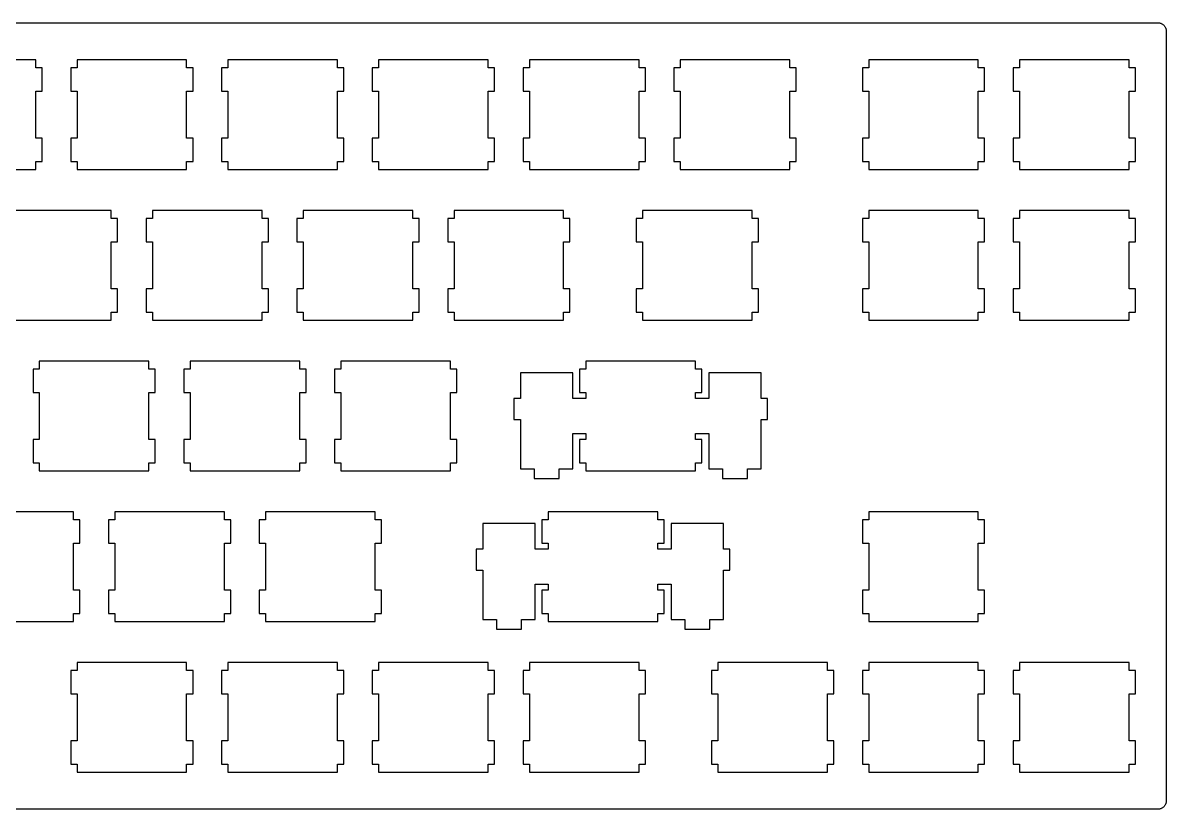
# Model space of a CAD drawing. Extents: x 0 to 333, y 0 to 100.
# Drawn here: x 188.4 to 332.9, y 0.3 to 99.7 of the extents above; entities that cross this region are included whole.
import ezdxf

# ---------------------------------------------------------------- set-up
doc = ezdxf.new("R2010")
doc.units = 0
doc.layers.get('0').update_dxf_attribs({"linetype": 'CONTINUOUS'})

msp = doc.modelspace()

# ---------------------------------------------------------------- linework, layer by layer
at = {"color": 0}
for p, q in [((1.09554, 99.7409), (331.859, 99.7409)), ((331.859, 99.7409), (331.936, 99.7384)), ((331.936, 99.7384), (332.015, 99.7285)), ((332.015, 99.7285), (332.092, 99.7133)), ((332.092, 99.7133), (332.168, 99.6929)), ((332.168, 99.6929), (332.241, 99.6654)), ((332.241, 99.6654), (332.312, 99.6322)), ((332.312, 99.6322), (332.38, 99.5937)), ((332.38, 99.5937), (332.446, 99.5507)), ((332.446, 99.5507), (332.507, 99.5013)), ((332.507, 99.5013), (332.566, 99.4488)), ((332.566, 99.4488), (332.618, 99.3909)), ((332.618, 99.3909), (332.668, 99.3292)), ((332.668, 99.3292), (332.712, 99.2643)), ((332.712, 99.2643), (332.75, 99.1941)), ((332.75, 99.1941), (332.782, 99.1235)), ((332.782, 99.1235), (332.81, 99.0505)), ((332.81, 99.0505), (332.831, 98.975)), ((332.831, 98.975), (332.846, 98.8977)), ((332.846, 98.8977), (332.855, 98.8191)), ((332.855, 98.8191), (332.858, 98.7407)), ((332.858, 98.7407), (332.858, 1.33945)), ((190.07, 95.0655), (176.221, 95.0655)), ((190.07, 94.0664), (190.07, 95.0655)), ((190.871, 94.0664), (190.07, 94.0664)), ((190.871, 91.1158), (190.871, 94.0664)), ((195.271, 94.0664), (194.47, 94.0664)), ((194.47, 94.0664), (194.47, 91.1158)), ((195.271, 95.0655), (195.271, 94.0664)), ((209.12, 95.0655), (195.271, 95.0655)), ((209.12, 94.0664), (209.12, 95.0655)), ((209.921, 94.0664), (209.12, 94.0664)), ((209.921, 91.1158), (209.921, 94.0664)), ((214.321, 94.0664), (213.52, 94.0664)), ((213.52, 94.0664), (213.52, 91.1158)), ((214.321, 95.0655), (214.321, 94.0664)), ((228.17, 95.0655), (214.321, 95.0655)), ((228.17, 94.0664), (228.17, 95.0655)), ((228.971, 94.0664), (228.17, 94.0664)), ((228.971, 91.1158), (228.971, 94.0664)), ((233.371, 94.0664), (232.57, 94.0664)), ((232.57, 94.0664), (232.57, 91.1158)), ((233.371, 95.0655), (233.371, 94.0664)), ((247.22, 95.0655), (233.371, 95.0655)), ((247.22, 94.0664), (247.22, 95.0655)), ((248.021, 94.0664), (247.22, 94.0664)), ((248.021, 91.1158), (248.021, 94.0664)), ((252.421, 94.0664), (251.62, 94.0664)), ((251.62, 94.0664), (251.62, 91.1158)), ((252.421, 95.0655), (252.421, 94.0664)), ((266.27, 95.0655), (252.421, 95.0655)), ((266.27, 94.0664), (266.27, 95.0655)), ((267.071, 94.0664), (266.27, 94.0664)), ((267.071, 91.1158), (267.071, 94.0664)), ((271.471, 94.0664), (270.67, 94.0664)), ((270.67, 94.0664), (270.67, 91.1158)), ((271.471, 95.0655), (271.471, 94.0664)), ((285.32, 95.0655), (271.471, 95.0655)), ((285.32, 94.0664), (285.32, 95.0655)), ((286.121, 94.0664), (285.32, 94.0664)), ((286.121, 91.1158), (286.121, 94.0664)), ((295.282, 94.0664), (294.483, 94.0664)), ((294.483, 94.0664), (294.483, 91.1158)), ((295.282, 95.0655), (295.282, 94.0664)), ((309.132, 95.0655), (295.282, 95.0655)), ((309.132, 94.0664), (309.132, 95.0655)), ((309.932, 94.0664), (309.132, 94.0664)), ((309.932, 91.1158), (309.932, 94.0664)), ((314.332, 94.0664), (313.533, 94.0664)), ((313.533, 94.0664), (313.533, 91.1158)), ((314.332, 95.0655), (314.332, 94.0664)), ((328.182, 95.0655), (314.332, 95.0655)), ((328.182, 94.0664), (328.182, 95.0655)), ((328.982, 94.0664), (328.182, 94.0664)), ((328.982, 91.1158), (328.982, 94.0664)), ((190.07, 85.1655), (190.07, 91.1158)), ((190.07, 91.1158), (190.871, 91.1158)), ((194.47, 91.1158), (195.271, 91.1158)), ((195.271, 91.1158), (195.271, 85.1655)), ((209.12, 85.1655), (209.12, 91.1158)), ((209.12, 91.1158), (209.921, 91.1158)), ((213.52, 91.1158), (214.321, 91.1158)), ((214.321, 91.1158), (214.321, 85.1655)), ((228.17, 85.1655), (228.17, 91.1158)), ((228.17, 91.1158), (228.971, 91.1158)), ((232.57, 91.1158), (233.371, 91.1158)), ((233.371, 91.1158), (233.371, 85.1655)), ((247.22, 85.1655), (247.22, 91.1158)), ((247.22, 91.1158), (248.021, 91.1158)), ((251.62, 91.1158), (252.421, 91.1158)), ((252.421, 91.1158), (252.421, 85.1655)), ((266.27, 85.1655), (266.27, 91.1158)), ((266.27, 91.1158), (267.071, 91.1158)), ((270.67, 91.1158), (271.471, 91.1158)), ((271.471, 91.1158), (271.471, 85.1655)), ((285.32, 85.1655), (285.32, 91.1158)), ((285.32, 91.1158), (286.121, 91.1158)), ((294.483, 91.1158), (295.282, 91.1158)), ((295.282, 91.1158), (295.282, 85.1655)), ((309.132, 85.1655), (309.132, 91.1158)), ((309.132, 91.1158), (309.932, 91.1158)), ((313.533, 91.1158), (314.332, 91.1158)), ((314.332, 91.1158), (314.332, 85.1655)), ((328.182, 85.1655), (328.182, 91.1158)), ((328.182, 91.1158), (328.982, 91.1158)), ((190.871, 85.1655), (190.07, 85.1655)), ((190.871, 82.2152), (190.871, 85.1655)), ((195.271, 85.1655), (194.47, 85.1655)), ((194.47, 85.1655), (194.47, 82.2152)), ((209.921, 85.1655), (209.12, 85.1655)), ((209.921, 82.2152), (209.921, 85.1655)), ((214.321, 85.1655), (213.52, 85.1655)), ((213.52, 85.1655), (213.52, 82.2152)), ((228.971, 85.1655), (228.17, 85.1655)), ((228.971, 82.2152), (228.971, 85.1655)), ((233.371, 85.1655), (232.57, 85.1655)), ((232.57, 85.1655), (232.57, 82.2152)), ((248.021, 85.1655), (247.22, 85.1655)), ((248.021, 82.2152), (248.021, 85.1655)), ((252.421, 85.1655), (251.62, 85.1655)), ((251.62, 85.1655), (251.62, 82.2152)), ((267.071, 85.1655), (266.27, 85.1655)), ((267.071, 82.2152), (267.071, 85.1655)), ((271.471, 85.1655), (270.67, 85.1655)), ((270.67, 85.1655), (270.67, 82.2152)), ((286.121, 85.1655), (285.32, 85.1655)), ((286.121, 82.2152), (286.121, 85.1655)), ((295.282, 85.1655), (294.483, 85.1655)), ((294.483, 85.1655), (294.483, 82.2152)), ((309.932, 85.1655), (309.132, 85.1655)), ((309.932, 82.2152), (309.932, 85.1655)), ((314.332, 85.1655), (313.533, 85.1655)), ((313.533, 85.1655), (313.533, 82.2152)), ((328.982, 85.1655), (328.182, 85.1655)), ((328.982, 82.2152), (328.982, 85.1655)), ((176.221, 81.2161), (190.07, 81.2161)), ((190.07, 81.2161), (190.07, 82.2152)), ((190.07, 82.2152), (190.871, 82.2152)), ((194.47, 82.2152), (195.271, 82.2152)), ((195.271, 82.2152), (195.271, 81.2161)), ((195.271, 81.2161), (209.12, 81.2161)), ((209.12, 81.2161), (209.12, 82.2152)), ((209.12, 82.2152), (209.921, 82.2152)), ((213.52, 82.2152), (214.321, 82.2152)), ((214.321, 82.2152), (214.321, 81.2161)), ((214.321, 81.2161), (228.17, 81.2161)), ((228.17, 81.2161), (228.17, 82.2152)), ((228.17, 82.2152), (228.971, 82.2152)), ((232.57, 82.2152), (233.371, 82.2152)), ((233.371, 82.2152), (233.371, 81.2161)), ((233.371, 81.2161), (247.22, 81.2161)), ((247.22, 81.2161), (247.22, 82.2152)), ((247.22, 82.2152), (248.021, 82.2152)), ((251.62, 82.2152), (252.421, 82.2152)), ((252.421, 82.2152), (252.421, 81.2161)), ((252.421, 81.2161), (266.27, 81.2161)), ((266.27, 81.2161), (266.27, 82.2152)), ((266.27, 82.2152), (267.071, 82.2152)), ((270.67, 82.2152), (271.471, 82.2152)), ((271.471, 82.2152), (271.471, 81.2161)), ((271.471, 81.2161), (285.32, 81.2161)), ((285.32, 81.2161), (285.32, 82.2152)), ((285.32, 82.2152), (286.121, 82.2152)), ((294.483, 82.2152), (295.282, 82.2152)), ((295.282, 82.2152), (295.282, 81.2161)), ((295.282, 81.2161), (309.132, 81.2161)), ((309.132, 81.2161), (309.132, 82.2152)), ((309.132, 82.2152), (309.932, 82.2152)), ((313.533, 82.2152), (314.332, 82.2152)), ((314.332, 82.2152), (314.332, 81.2161)), ((314.332, 81.2161), (328.182, 81.2161)), ((328.182, 81.2161), (328.182, 82.2152)), ((328.182, 82.2152), (328.982, 82.2152)), ((199.595, 76.0155), (185.746, 76.0155)), ((199.595, 75.0164), (199.595, 76.0155)), ((204.796, 76.0155), (204.796, 75.0164)), ((218.645, 76.0155), (204.796, 76.0155)), ((218.645, 75.0164), (218.645, 76.0155)), ((223.846, 76.0155), (223.846, 75.0164)), ((237.695, 76.0155), (223.846, 76.0155)), ((237.695, 75.0164), (237.695, 76.0155)), ((242.896, 76.0155), (242.896, 75.0164)), ((256.745, 76.0155), (242.896, 76.0155)), ((256.745, 75.0164), (256.745, 76.0155)), ((266.707, 76.0155), (266.707, 75.0164)), ((280.557, 76.0155), (266.707, 76.0155)), ((280.557, 75.0164), (280.557, 76.0155)), ((295.282, 76.0155), (295.282, 75.0164)), ((309.132, 76.0155), (295.282, 76.0155)), ((309.132, 75.0164), (309.132, 76.0155)), ((314.332, 76.0155), (314.332, 75.0164)), ((328.182, 76.0155), (314.332, 76.0155)), ((328.182, 75.0164), (328.182, 76.0155)), ((200.396, 75.0164), (199.595, 75.0164)), ((200.396, 72.0672), (200.396, 75.0164)), ((204.796, 75.0164), (203.995, 75.0164)), ((203.995, 75.0164), (203.995, 72.0672)), ((219.446, 75.0164), (218.645, 75.0164)), ((219.446, 72.0672), (219.446, 75.0164)), ((223.846, 75.0164), (223.045, 75.0164)), ((223.045, 75.0164), (223.045, 72.0672)), ((238.496, 75.0164), (237.695, 75.0164)), ((238.496, 72.0672), (238.496, 75.0164)), ((242.896, 75.0164), (242.095, 75.0164)), ((242.095, 75.0164), (242.095, 72.0672)), ((257.546, 75.0164), (256.745, 75.0164)), ((257.546, 72.0672), (257.546, 75.0164)), ((266.707, 75.0164), (265.908, 75.0164)), ((265.908, 75.0164), (265.908, 72.0672)), ((281.357, 75.0164), (280.557, 75.0164)), ((281.357, 72.0672), (281.357, 75.0164)), ((295.282, 75.0164), (294.483, 75.0164)), ((294.483, 75.0164), (294.483, 72.0672)), ((309.932, 75.0164), (309.132, 75.0164)), ((309.932, 72.0672), (309.932, 75.0164)), ((314.332, 75.0164), (313.533, 75.0164)), ((313.533, 75.0164), (313.533, 72.0672)), ((328.982, 75.0164), (328.182, 75.0164)), ((328.982, 72.0672), (328.982, 75.0164)), ((199.595, 66.1155), (199.595, 72.0672)), ((199.595, 72.0672), (200.396, 72.0672)), ((203.995, 72.0672), (204.796, 72.0672)), ((204.796, 72.0672), (204.796, 66.1155)), ((218.645, 66.1155), (218.645, 72.0672)), ((218.645, 72.0672), (219.446, 72.0672)), ((223.045, 72.0672), (223.846, 72.0672)), ((223.846, 72.0672), (223.846, 66.1155)), ((237.695, 66.1155), (237.695, 72.0672)), ((237.695, 72.0672), (238.496, 72.0672)), ((242.095, 72.0672), (242.896, 72.0672)), ((242.896, 72.0672), (242.896, 66.1155)), ((256.745, 66.1155), (256.745, 72.0672)), ((256.745, 72.0672), (257.546, 72.0672)), ((265.908, 72.0672), (266.707, 72.0672)), ((266.707, 72.0672), (266.707, 66.1155)), ((280.557, 66.1155), (280.557, 72.0672)), ((280.557, 72.0672), (281.357, 72.0672)), ((294.483, 72.0672), (295.282, 72.0672)), ((295.282, 72.0672), (295.282, 66.1155)), ((309.132, 66.1155), (309.132, 72.0672)), ((309.132, 72.0672), (309.932, 72.0672)), ((313.533, 72.0672), (314.332, 72.0672)), ((314.332, 72.0672), (314.332, 66.1155)), ((328.182, 66.1155), (328.182, 72.0672)), ((328.182, 72.0672), (328.982, 72.0672)), ((200.396, 66.1155), (199.595, 66.1155)), ((200.396, 63.1652), (200.396, 66.1155)), ((204.796, 66.1155), (203.995, 66.1155)), ((203.995, 66.1155), (203.995, 63.1652)), ((219.446, 66.1155), (218.645, 66.1155)), ((219.446, 63.1652), (219.446, 66.1155)), ((223.846, 66.1155), (223.045, 66.1155)), ((223.045, 66.1155), (223.045, 63.1652)), ((238.496, 66.1155), (237.695, 66.1155)), ((238.496, 63.1652), (238.496, 66.1155)), ((242.896, 66.1155), (242.095, 66.1155)), ((242.095, 66.1155), (242.095, 63.1652)), ((257.546, 66.1155), (256.745, 66.1155)), ((257.546, 63.1652), (257.546, 66.1155)), ((266.707, 66.1155), (265.908, 66.1155)), ((265.908, 66.1155), (265.908, 63.1652)), ((281.357, 66.1155), (280.557, 66.1155)), ((281.357, 63.1652), (281.357, 66.1155)), ((295.282, 66.1155), (294.483, 66.1155)), ((294.483, 66.1155), (294.483, 63.1652)), ((309.932, 66.1155), (309.132, 66.1155)), ((309.932, 63.1652), (309.932, 66.1155)), ((314.332, 66.1155), (313.533, 66.1155)), ((313.533, 66.1155), (313.533, 63.1652)), ((328.982, 66.1155), (328.182, 66.1155)), ((328.982, 63.1652), (328.982, 66.1155)), ((185.746, 62.1661), (199.595, 62.1661)), ((199.595, 62.1661), (199.595, 63.1652)), ((199.595, 63.1652), (200.396, 63.1652)), ((203.995, 63.1652), (204.796, 63.1652)), ((204.796, 63.1652), (204.796, 62.1661)), ((204.796, 62.1661), (218.645, 62.1661)), ((218.645, 62.1661), (218.645, 63.1652)), ((218.645, 63.1652), (219.446, 63.1652)), ((223.045, 63.1652), (223.846, 63.1652)), ((223.846, 63.1652), (223.846, 62.1661)), ((223.846, 62.1661), (237.695, 62.1661)), ((237.695, 62.1661), (237.695, 63.1652)), ((237.695, 63.1652), (238.496, 63.1652)), ((242.095, 63.1652), (242.896, 63.1652)), ((242.896, 63.1652), (242.896, 62.1661)), ((242.896, 62.1661), (256.745, 62.1661)), ((256.745, 62.1661), (256.745, 63.1652)), ((256.745, 63.1652), (257.546, 63.1652)), ((265.908, 63.1652), (266.707, 63.1652)), ((266.707, 63.1652), (266.707, 62.1661)), ((266.707, 62.1661), (280.557, 62.1661)), ((280.557, 62.1661), (280.557, 63.1652)), ((280.557, 63.1652), (281.357, 63.1652)), ((294.483, 63.1652), (295.282, 63.1652)), ((295.282, 63.1652), (295.282, 62.1661)), ((295.282, 62.1661), (309.132, 62.1661)), ((309.132, 62.1661), (309.132, 63.1652)), ((309.132, 63.1652), (309.932, 63.1652)), ((313.533, 63.1652), (314.332, 63.1652)), ((314.332, 63.1652), (314.332, 62.1661)), ((314.332, 62.1661), (328.182, 62.1661)), ((328.182, 62.1661), (328.182, 63.1652)), ((328.182, 63.1652), (328.982, 63.1652)), ((190.507, 56.9655), (190.507, 55.9664)), ((204.357, 56.9655), (190.507, 56.9655)), ((204.357, 55.9664), (204.357, 56.9655)), ((209.557, 56.9655), (209.557, 55.9664)), ((223.407, 56.9655), (209.557, 56.9655)), ((223.407, 55.9664), (223.407, 56.9655)), ((228.607, 56.9655), (228.607, 55.9664)), ((242.457, 56.9655), (228.607, 56.9655)), ((242.457, 55.9664), (242.457, 56.9655)), ((259.563, 56.9655), (259.563, 55.9664)), ((273.414, 56.9655), (259.563, 56.9655)), ((273.414, 55.9664), (273.414, 56.9655)), ((190.507, 55.9664), (189.708, 55.9664)), ((189.708, 55.9664), (189.708, 53.0158)), ((205.157, 55.9664), (204.357, 55.9664)), ((205.157, 53.0158), (205.157, 55.9664)), ((209.557, 55.9664), (208.758, 55.9664)), ((208.758, 55.9664), (208.758, 53.0158)), ((224.207, 55.9664), (223.407, 55.9664)), ((224.207, 53.0158), (224.207, 55.9664)), ((228.607, 55.9664), (227.808, 55.9664)), ((227.808, 55.9664), (227.808, 53.0158)), ((243.257, 55.9664), (242.457, 55.9664)), ((243.257, 53.0158), (243.257, 55.9664)), ((257.889, 55.4951), (251.288, 55.4951)), ((251.288, 55.4951), (251.288, 52.2661)), ((257.889, 52.2661), (257.889, 55.4951)), ((259.563, 55.9664), (258.764, 55.9664)), ((258.764, 55.9664), (258.764, 53.0158)), ((274.213, 55.9664), (273.414, 55.9664)), ((274.213, 53.0158), (274.213, 55.9664)), ((281.689, 55.4951), (275.088, 55.4951)), ((275.088, 55.4951), (275.088, 52.2661)), ((281.689, 52.2661), (281.689, 55.4951)), ((189.708, 53.0158), (190.507, 53.0158)), ((190.507, 53.0158), (190.507, 47.0655)), ((204.357, 47.0655), (204.357, 53.0158)), ((204.357, 53.0158), (205.157, 53.0158)), ((208.758, 53.0158), (209.557, 53.0158)), ((209.557, 53.0158), (209.557, 47.0655)), ((223.407, 47.0655), (223.407, 53.0158)), ((223.407, 53.0158), (224.207, 53.0158)), ((227.808, 53.0158), (228.607, 53.0158)), ((228.607, 53.0158), (228.607, 47.0655)), ((242.457, 47.0655), (242.457, 53.0158)), ((242.457, 53.0158), (243.257, 53.0158)), ((251.288, 52.2661), (250.464, 52.2661)), ((250.464, 52.2661), (250.464, 49.6164)), ((259.563, 52.2661), (257.889, 52.2661)), ((258.764, 53.0158), (259.563, 53.0158)), ((259.563, 53.0158), (259.563, 52.2661)), ((273.414, 52.2661), (273.414, 53.0158)), ((273.414, 53.0158), (274.213, 53.0158)), ((275.088, 52.2661), (273.414, 52.2661)), ((282.513, 52.2661), (281.689, 52.2661)), ((282.513, 49.6164), (282.513, 52.2661)), ((250.464, 49.6164), (251.288, 49.6164)), ((251.288, 49.6164), (251.288, 43.3462)), ((281.689, 43.3462), (281.689, 49.6164)), ((281.689, 49.6164), (282.513, 49.6164)), ((257.889, 43.3462), (257.889, 47.8151)), ((257.889, 47.8151), (259.563, 47.8151)), ((259.563, 47.8151), (259.563, 47.0655)), ((273.414, 47.0655), (273.414, 47.8151)), ((273.414, 47.8151), (275.088, 47.8151)), ((275.088, 47.8151), (275.088, 43.3462)), ((190.507, 47.0655), (189.708, 47.0655)), ((189.708, 47.0655), (189.708, 44.1152)), ((205.157, 47.0655), (204.357, 47.0655)), ((205.157, 44.1152), (205.157, 47.0655)), ((209.557, 47.0655), (208.758, 47.0655)), ((208.758, 47.0655), (208.758, 44.1152)), ((224.207, 47.0655), (223.407, 47.0655)), ((224.207, 44.1152), (224.207, 47.0655)), ((228.607, 47.0655), (227.808, 47.0655)), ((227.808, 47.0655), (227.808, 44.1152)), ((243.257, 47.0655), (242.457, 47.0655)), ((243.257, 44.1152), (243.257, 47.0655)), ((259.563, 47.0655), (258.764, 47.0655)), ((258.764, 47.0655), (258.764, 44.1152)), ((274.213, 47.0655), (273.414, 47.0655)), ((274.213, 44.1152), (274.213, 47.0655)), ((189.708, 44.1152), (190.507, 44.1152)), ((190.507, 44.1152), (190.507, 43.1161)), ((204.357, 43.1161), (204.357, 44.1152)), ((204.357, 44.1152), (205.157, 44.1152)), ((208.758, 44.1152), (209.557, 44.1152)), ((209.557, 44.1152), (209.557, 43.1161)), ((223.407, 43.1161), (223.407, 44.1152)), ((223.407, 44.1152), (224.207, 44.1152)), ((227.808, 44.1152), (228.607, 44.1152)), ((228.607, 44.1152), (228.607, 43.1161)), ((242.457, 43.1161), (242.457, 44.1152)), ((242.457, 44.1152), (243.257, 44.1152)), ((251.288, 43.3462), (253.013, 43.3462)), ((253.013, 43.3462), (253.013, 42.146)), ((256.162, 42.146), (256.162, 43.3462)), ((256.162, 43.3462), (257.889, 43.3462)), ((258.764, 44.1152), (259.563, 44.1152)), ((259.563, 44.1152), (259.563, 43.1161)), ((273.414, 43.1161), (273.414, 44.1152)), ((273.414, 44.1152), (274.213, 44.1152)), ((275.088, 43.3462), (276.813, 43.3462)), ((276.813, 43.3462), (276.813, 42.146)), ((279.964, 42.146), (279.964, 43.3462)), ((279.964, 43.3462), (281.689, 43.3462)), ((190.507, 43.1161), (204.357, 43.1161)), ((209.557, 43.1161), (223.407, 43.1161)), ((228.607, 43.1161), (242.457, 43.1161)), ((253.013, 42.146), (256.162, 42.146)), ((259.563, 43.1161), (273.414, 43.1161)), ((276.813, 42.146), (279.964, 42.146)), ((194.832, 37.9155), (180.982, 37.9155)), ((194.832, 36.9164), (194.832, 37.9155)), ((200.032, 37.9155), (200.032, 36.9164)), ((213.882, 37.9155), (200.032, 37.9155)), ((213.882, 36.9164), (213.882, 37.9155)), ((219.082, 37.9155), (219.082, 36.9164)), ((232.932, 37.9155), (219.082, 37.9155)), ((232.932, 36.9164), (232.932, 37.9155)), ((254.802, 37.9155), (254.802, 36.9164)), ((268.651, 37.9155), (254.802, 37.9155)), ((268.651, 36.9164), (268.651, 37.9155)), ((295.282, 37.9155), (295.282, 36.9164)), ((309.132, 37.9155), (295.282, 37.9155)), ((309.132, 36.9164), (309.132, 37.9155)), ((195.632, 36.9164), (194.832, 36.9164)), ((195.632, 33.9659), (195.632, 36.9164)), ((200.032, 36.9164), (199.233, 36.9164)), ((199.233, 36.9164), (199.233, 33.9659)), ((214.682, 36.9164), (213.882, 36.9164)), ((214.682, 33.9659), (214.682, 36.9164)), ((219.082, 36.9164), (218.283, 36.9164)), ((218.283, 36.9164), (218.283, 33.9659)), ((233.732, 36.9164), (232.932, 36.9164)), ((233.732, 33.9659), (233.732, 36.9164)), ((253.126, 36.4451), (246.527, 36.4451)), ((246.527, 36.4451), (246.527, 33.2163)), ((253.126, 33.2163), (253.126, 36.4451)), ((254.802, 36.9164), (254.001, 36.9164)), ((254.001, 36.9164), (254.001, 33.9659)), ((269.452, 36.9164), (268.651, 36.9164)), ((269.452, 33.9659), (269.452, 36.9164)), ((276.926, 36.4451), (270.327, 36.4451)), ((270.327, 36.4451), (270.327, 33.2163)), ((276.926, 33.2163), (276.926, 36.4451)), ((295.282, 36.9164), (294.483, 36.9164)), ((294.483, 36.9164), (294.483, 33.9659)), ((309.932, 36.9164), (309.132, 36.9164)), ((309.932, 33.9659), (309.932, 36.9164)), ((194.832, 28.0155), (194.832, 33.9659)), ((194.832, 33.9659), (195.632, 33.9659)), ((199.233, 33.9659), (200.032, 33.9659)), ((200.032, 33.9659), (200.032, 28.0155)), ((213.882, 28.0155), (213.882, 33.9659)), ((213.882, 33.9659), (214.682, 33.9659)), ((218.283, 33.9659), (219.082, 33.9659)), ((219.082, 33.9659), (219.082, 28.0155)), ((232.932, 28.0155), (232.932, 33.9659)), ((232.932, 33.9659), (233.732, 33.9659)), ((254.001, 33.9659), (254.802, 33.9659)), ((254.802, 33.9659), (254.802, 33.2163)), ((268.651, 33.2163), (268.651, 33.9659)), ((268.651, 33.9659), (269.452, 33.9659)), ((294.483, 33.9659), (295.282, 33.9659)), ((295.282, 33.9659), (295.282, 28.0155)), ((309.132, 28.0155), (309.132, 33.9659)), ((309.132, 33.9659), (309.932, 33.9659)), ((246.527, 33.2163), (245.702, 33.2163)), ((245.702, 33.2163), (245.702, 30.5663)), ((254.802, 33.2163), (253.126, 33.2163)), ((270.327, 33.2163), (268.651, 33.2163)), ((277.752, 33.2163), (276.926, 33.2163)), ((277.752, 30.5663), (277.752, 33.2163)), ((245.702, 30.5663), (246.527, 30.5663)), ((246.527, 30.5663), (246.527, 24.2962)), ((276.926, 24.2962), (276.926, 30.5663)), ((276.926, 30.5663), (277.752, 30.5663)), ((195.632, 28.0155), (194.832, 28.0155)), ((195.632, 25.0651), (195.632, 28.0155)), ((200.032, 28.0155), (199.233, 28.0155)), ((199.233, 28.0155), (199.233, 25.0651)), ((214.682, 28.0155), (213.882, 28.0155)), ((214.682, 25.0651), (214.682, 28.0155)), ((219.082, 28.0155), (218.283, 28.0155)), ((218.283, 28.0155), (218.283, 25.0651)), ((233.732, 28.0155), (232.932, 28.0155)), ((233.732, 25.0651), (233.732, 28.0155)), ((253.126, 24.2962), (253.126, 28.7652)), ((253.126, 28.7652), (254.802, 28.7652)), ((254.802, 28.0155), (254.001, 28.0155)), ((254.001, 28.0155), (254.001, 25.0651)), ((254.802, 28.7652), (254.802, 28.0155)), ((268.651, 28.0155), (268.651, 28.7652)), ((268.651, 28.7652), (270.327, 28.7652)), ((269.452, 28.0155), (268.651, 28.0155)), ((269.452, 25.0651), (269.452, 28.0155)), ((270.327, 28.7652), (270.327, 24.2962)), ((295.282, 28.0155), (294.483, 28.0155)), ((294.483, 28.0155), (294.483, 25.0651)), ((309.932, 28.0155), (309.132, 28.0155)), ((309.932, 25.0651), (309.932, 28.0155)), ((194.832, 24.0661), (194.832, 25.0651)), ((194.832, 25.0651), (195.632, 25.0651)), ((199.233, 25.0651), (200.032, 25.0651)), ((200.032, 25.0651), (200.032, 24.0661)), ((213.882, 24.0661), (213.882, 25.0651)), ((213.882, 25.0651), (214.682, 25.0651)), ((218.283, 25.0651), (219.082, 25.0651)), ((219.082, 25.0651), (219.082, 24.0661)), ((232.932, 24.0661), (232.932, 25.0651)), ((232.932, 25.0651), (233.732, 25.0651)), ((254.001, 25.0651), (254.802, 25.0651)), ((254.802, 25.0651), (254.802, 24.0661)), ((268.651, 24.0661), (268.651, 25.0651)), ((268.651, 25.0651), (269.452, 25.0651)), ((294.483, 25.0651), (295.282, 25.0651)), ((295.282, 25.0651), (295.282, 24.0661)), ((309.132, 24.0661), (309.132, 25.0651)), ((309.132, 25.0651), (309.932, 25.0651)), ((180.982, 24.0661), (194.832, 24.0661)), ((200.032, 24.0661), (213.882, 24.0661)), ((219.082, 24.0661), (232.932, 24.0661)), ((246.527, 24.2962), (248.251, 24.2962)), ((248.251, 24.2962), (248.251, 23.0959)), ((251.401, 23.0959), (251.401, 24.2962)), ((251.401, 24.2962), (253.126, 24.2962)), ((254.802, 24.0661), (268.651, 24.0661)), ((270.327, 24.2962), (272.051, 24.2962)), ((272.051, 24.2962), (272.051, 23.0959)), ((275.201, 23.0959), (275.201, 24.2962)), ((275.201, 24.2962), (276.926, 24.2962)), ((295.282, 24.0661), (309.132, 24.0661)), ((248.251, 23.0959), (251.401, 23.0959)), ((272.051, 23.0959), (275.201, 23.0959)), ((195.271, 18.8654), (195.271, 17.8663)), ((209.12, 18.8654), (195.271, 18.8654)), ((209.12, 17.8663), (209.12, 18.8654)), ((214.321, 18.8654), (214.321, 17.8663)), ((228.17, 18.8654), (214.321, 18.8654)), ((228.17, 17.8663), (228.17, 18.8654)), ((233.371, 18.8654), (233.371, 17.8663)), ((247.22, 18.8654), (233.371, 18.8654)), ((247.22, 17.8663), (247.22, 18.8654)), ((252.421, 18.8654), (252.421, 17.8663)), ((266.27, 18.8654), (252.421, 18.8654)), ((266.27, 17.8663), (266.27, 18.8654)), ((276.232, 18.8654), (276.232, 17.8663)), ((290.082, 18.8654), (276.232, 18.8654)), ((290.082, 17.8663), (290.082, 18.8654)), ((295.282, 18.8654), (295.282, 17.8663)), ((309.132, 18.8654), (295.282, 18.8654)), ((309.132, 17.8663), (309.132, 18.8654)), ((314.332, 18.8654), (314.332, 17.8663)), ((328.182, 18.8654), (314.332, 18.8654)), ((328.182, 17.8663), (328.182, 18.8654)), ((195.271, 17.8663), (194.47, 17.8663)), ((194.47, 17.8663), (194.47, 14.9159)), ((209.921, 17.8663), (209.12, 17.8663)), ((209.921, 14.9159), (209.921, 17.8663)), ((214.321, 17.8663), (213.52, 17.8663)), ((213.52, 17.8663), (213.52, 14.9159)), ((228.971, 17.8663), (228.17, 17.8663)), ((228.971, 14.9159), (228.971, 17.8663)), ((233.371, 17.8663), (232.57, 17.8663)), ((232.57, 17.8663), (232.57, 14.9159)), ((248.021, 17.8663), (247.22, 17.8663)), ((248.021, 14.9159), (248.021, 17.8663)), ((252.421, 17.8663), (251.62, 17.8663)), ((251.62, 17.8663), (251.62, 14.9159)), ((267.071, 17.8663), (266.27, 17.8663)), ((267.071, 14.9159), (267.071, 17.8663)), ((276.232, 17.8663), (275.433, 17.8663)), ((275.433, 17.8663), (275.433, 14.9159)), ((290.882, 17.8663), (290.082, 17.8663)), ((290.882, 14.9159), (290.882, 17.8663)), ((295.282, 17.8663), (294.483, 17.8663)), ((294.483, 17.8663), (294.483, 14.9159)), ((309.932, 17.8663), (309.132, 17.8663)), ((309.932, 14.9159), (309.932, 17.8663)), ((314.332, 17.8663), (313.533, 17.8663)), ((313.533, 17.8663), (313.533, 14.9159)), ((328.982, 17.8663), (328.182, 17.8663)), ((328.982, 14.9159), (328.982, 17.8663)), ((194.47, 14.9159), (195.271, 14.9159)), ((195.271, 14.9159), (195.271, 8.96691)), ((209.12, 8.96691), (209.12, 14.9159)), ((209.12, 14.9159), (209.921, 14.9159)), ((213.52, 14.9159), (214.321, 14.9159)), ((214.321, 14.9159), (214.321, 8.96691)), ((228.17, 8.96691), (228.17, 14.9159)), ((228.17, 14.9159), (228.971, 14.9159)), ((232.57, 14.9159), (233.371, 14.9159)), ((233.371, 14.9159), (233.371, 8.96691)), ((247.22, 8.96691), (247.22, 14.9159)), ((247.22, 14.9159), (248.021, 14.9159)), ((251.62, 14.9159), (252.421, 14.9159)), ((252.421, 14.9159), (252.421, 8.96691)), ((266.27, 8.96691), (266.27, 14.9159)), ((266.27, 14.9159), (267.071, 14.9159)), ((275.433, 14.9159), (276.232, 14.9159)), ((276.232, 14.9159), (276.232, 8.96691)), ((290.082, 8.96691), (290.082, 14.9159)), ((290.082, 14.9159), (290.882, 14.9159)), ((294.483, 14.9159), (295.282, 14.9159)), ((295.282, 14.9159), (295.282, 8.96691)), ((309.132, 8.96691), (309.132, 14.9159)), ((309.132, 14.9159), (309.932, 14.9159)), ((313.533, 14.9159), (314.332, 14.9159)), ((314.332, 14.9159), (314.332, 8.96691)), ((328.182, 8.96691), (328.182, 14.9159)), ((328.182, 14.9159), (328.982, 14.9159)), ((195.271, 8.96691), (194.47, 8.96691)), ((194.47, 8.96691), (194.47, 6.01514)), ((209.921, 8.96691), (209.12, 8.96691)), ((209.921, 6.01514), (209.921, 8.96691)), ((214.321, 8.96691), (213.52, 8.96691)), ((213.52, 8.96691), (213.52, 6.01514)), ((228.971, 8.96691), (228.17, 8.96691)), ((228.971, 6.01514), (228.971, 8.96691)), ((233.371, 8.96691), (232.57, 8.96691)), ((232.57, 8.96691), (232.57, 6.01514)), ((248.021, 8.96691), (247.22, 8.96691)), ((248.021, 6.01514), (248.021, 8.96691)), ((252.421, 8.96691), (251.62, 8.96691)), ((251.62, 8.96691), (251.62, 6.01514)), ((267.071, 8.96691), (266.27, 8.96691)), ((267.071, 6.01514), (267.071, 8.96691)), ((276.232, 8.96691), (275.433, 8.96691)), ((275.433, 8.96691), (275.433, 6.01514)), ((290.882, 8.96691), (290.082, 8.96691)), ((290.882, 6.01514), (290.882, 8.96691)), ((295.282, 8.96691), (294.483, 8.96691)), ((294.483, 8.96691), (294.483, 6.01514)), ((309.932, 8.96691), (309.132, 8.96691)), ((309.932, 6.01514), (309.932, 8.96691)), ((314.332, 8.96691), (313.533, 8.96691)), ((313.533, 8.96691), (313.533, 6.01514)), ((328.982, 8.96691), (328.182, 8.96691)), ((328.982, 6.01514), (328.982, 8.96691)), ((194.47, 6.01514), (195.271, 6.01514)), ((195.271, 6.01514), (195.271, 5.01608)), ((209.12, 5.01608), (209.12, 6.01514)), ((209.12, 6.01514), (209.921, 6.01514)), ((213.52, 6.01514), (214.321, 6.01514)), ((214.321, 6.01514), (214.321, 5.01608)), ((228.17, 5.01608), (228.17, 6.01514)), ((228.17, 6.01514), (228.971, 6.01514)), ((232.57, 6.01514), (233.371, 6.01514)), ((233.371, 6.01514), (233.371, 5.01608)), ((247.22, 5.01608), (247.22, 6.01514)), ((247.22, 6.01514), (248.021, 6.01514)), ((251.62, 6.01514), (252.421, 6.01514)), ((252.421, 6.01514), (252.421, 5.01608)), ((266.27, 5.01608), (266.27, 6.01514)), ((266.27, 6.01514), (267.071, 6.01514)), ((275.433, 6.01514), (276.232, 6.01514)), ((276.232, 6.01514), (276.232, 5.01608)), ((290.082, 5.01608), (290.082, 6.01514)), ((290.082, 6.01514), (290.882, 6.01514)), ((294.483, 6.01514), (295.282, 6.01514)), ((295.282, 6.01514), (295.282, 5.01608)), ((309.132, 5.01608), (309.132, 6.01514)), ((309.132, 6.01514), (309.932, 6.01514)), ((313.533, 6.01514), (314.332, 6.01514)), ((314.332, 6.01514), (314.332, 5.01608)), ((328.182, 5.01608), (328.182, 6.01514)), ((328.182, 6.01514), (328.982, 6.01514)), ((195.271, 5.01608), (209.12, 5.01608)), ((214.321, 5.01608), (228.17, 5.01608)), ((233.371, 5.01608), (247.22, 5.01608)), ((252.421, 5.01608), (266.27, 5.01608)), ((276.232, 5.01608), (290.082, 5.01608)), ((295.282, 5.01608), (309.132, 5.01608)), ((314.332, 5.01608), (328.182, 5.01608)), ((331.859, 0.339), (1.09554, 0.339)), ((331.936, 0.34313), (331.859, 0.339)), ((332.015, 0.35278), (331.936, 0.34313)), ((332.092, 0.36794), (332.015, 0.35278)), ((332.168, 0.38861), (332.092, 0.36794)), ((332.241, 0.41617), (332.168, 0.38861)), ((332.312, 0.44924), (332.241, 0.41617)), ((332.38, 0.48783), (332.312, 0.44924)), ((332.446, 0.53055), (332.38, 0.48783)), ((332.507, 0.58015), (332.446, 0.53055)), ((332.566, 0.63252), (332.507, 0.58015)), ((332.618, 0.6904), (332.566, 0.63252)), ((332.668, 0.75241), (332.618, 0.6904)), ((332.712, 0.81718), (332.668, 0.75241)), ((332.75, 0.88608), (332.712, 0.81718)), ((332.782, 0.95774), (332.75, 0.88608)), ((332.81, 1.03077), (332.782, 0.95774)), ((332.831, 1.10657), (332.81, 1.03077)), ((332.846, 1.18374), (332.831, 1.10657)), ((332.855, 1.26228), (332.846, 1.18374)), ((332.858, 1.33945), (332.855, 1.26228))]:
    msp.add_line(p, q, dxfattribs=at)

doc.saveas('drawing.dxf')
